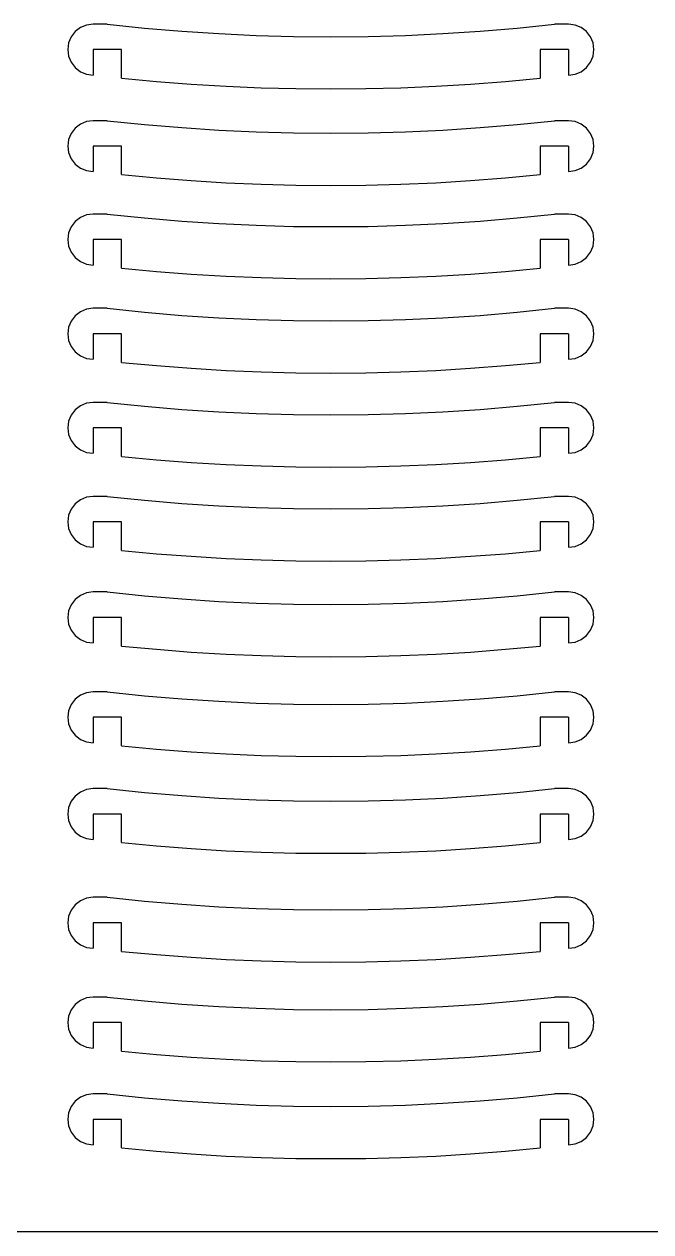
# Model space of a CAD drawing. Extents: x -123 to 123, y -118 to 118.
# Drawn here: x -61.6 to 0, y -117.6 to 1.1 of the extents above; entities that cross this region are included whole.
import ezdxf

# ---------------------------------------------------------------- set-up
doc = ezdxf.new("R2010")
doc.units = 0
doc.header["$MEASUREMENT"] = 0
doc.layers.get('0').update_dxf_attribs({"linetype": 'CONTINUOUS'})

msp = doc.modelspace()

# ---------------------------------------------------------------- linework, layer by layer
for p, q in [((-56.59, 0.33), (-56.98, -0.19)), ((-56.07, 0.72), (-56.59, 0.33)), ((-55.46, 0.97), (-56.07, 0.72)), ((-54.82, 1.06), (-55.46, 0.97)), ((-53.43, 1.06), (-54.82, 1.06)), ((-53.43, 1.06), (-49.78, 0.68)), ((-49.78, 0.68), (-46.12, 0.37)), ((-46.12, 0.37), (-42.46, 0.13)), ((-42.46, 0.13), (-38.79, -0.04)), ((-24.11, -0.04), (-20.45, 0.13)), ((-20.45, 0.13), (-16.79, 0.37)), ((-16.79, 0.37), (-13.13, 0.68)), ((-13.13, 0.68), (-9.48, 1.06)), ((-8.09, 1.06), (-9.48, 1.06)), ((-7.44, 0.97), (-8.09, 1.06)), ((-6.84, 0.72), (-7.44, 0.97)), ((-6.32, 0.33), (-6.84, 0.72)), ((-5.92, -0.19), (-6.32, 0.33)), ((-57.23, -0.79), (-57.32, -1.44)), ((-56.98, -0.19), (-57.23, -0.79)), ((-38.79, -0.04), (-35.12, -0.14)), ((-35.12, -0.14), (-31.45, -0.17)), ((-31.45, -0.17), (-27.78, -0.14)), ((-27.78, -0.14), (-24.11, -0.04)), ((-5.67, -0.79), (-5.92, -0.19)), ((-5.59, -1.44), (-5.67, -0.79)), ((-57.32, -1.44), (-57.23, -2.09)), ((-57.23, -2.09), (-56.98, -2.69)), ((-52.03, -1.44), (-54.82, -1.44)), ((-54.82, -1.44), (-54.82, -3.94)), ((-52.03, -4.25), (-52.03, -1.44)), ((-10.87, -1.44), (-10.87, -4.25)), ((-8.09, -1.44), (-10.87, -1.44)), ((-8.09, -1.44), (-8.09, -3.94)), ((-5.92, -2.69), (-5.67, -2.09)), ((-5.67, -2.09), (-5.59, -1.44)), ((-56.98, -2.69), (-56.59, -3.21)), ((-56.59, -3.21), (-56.07, -3.61)), ((-6.84, -3.61), (-6.32, -3.21)), ((-6.32, -3.21), (-5.92, -2.69)), ((-56.07, -3.61), (-55.46, -3.86)), ((-55.46, -3.86), (-54.82, -3.94)), ((-52.03, -4.25), (-48.61, -4.57)), ((-48.61, -4.57), (-45.19, -4.83)), ((-17.72, -4.83), (-14.29, -4.57)), ((-14.29, -4.57), (-10.87, -4.25)), ((-8.09, -3.94), (-7.44, -3.86)), ((-7.44, -3.86), (-6.84, -3.61)), ((-45.19, -4.83), (-41.76, -5.04)), ((-41.76, -5.04), (-38.32, -5.18)), ((-38.32, -5.18), (-34.89, -5.27)), ((-34.89, -5.27), (-31.45, -5.3)), ((-31.45, -5.3), (-28.02, -5.27)), ((-28.02, -5.27), (-24.58, -5.18)), ((-24.58, -5.18), (-21.15, -5.04)), ((-21.15, -5.04), (-17.72, -4.83)), ((-56.59, -9.15), (-56.98, -9.67)), ((-56.07, -8.75), (-56.59, -9.15)), ((-55.46, -8.5), (-56.07, -8.75)), ((-54.82, -8.42), (-55.46, -8.5)), ((-53.43, -8.42), (-54.82, -8.42)), ((-53.43, -8.42), (-49.78, -8.79)), ((-49.78, -8.79), (-46.12, -9.1)), ((-46.12, -9.1), (-42.46, -9.34)), ((-42.46, -9.34), (-38.79, -9.51)), ((-24.11, -9.51), (-20.45, -9.34)), ((-20.45, -9.34), (-16.79, -9.1)), ((-16.79, -9.1), (-13.13, -8.79)), ((-13.13, -8.79), (-9.48, -8.42)), ((-8.09, -8.42), (-9.48, -8.42)), ((-7.44, -8.5), (-8.09, -8.42)), ((-6.84, -8.75), (-7.44, -8.5)), ((-6.32, -9.15), (-6.84, -8.75)), ((-5.92, -9.67), (-6.32, -9.15)), ((-57.23, -10.27), (-57.32, -10.92)), ((-56.98, -9.67), (-57.23, -10.27)), ((-38.79, -9.51), (-35.12, -9.62)), ((-35.12, -9.62), (-31.45, -9.65)), ((-31.45, -9.65), (-27.78, -9.62)), ((-27.78, -9.62), (-24.11, -9.51)), ((-5.67, -10.27), (-5.92, -9.67)), ((-5.59, -10.92), (-5.67, -10.27)), ((-57.32, -10.92), (-57.23, -11.56)), ((-57.23, -11.56), (-56.98, -12.17)), ((-52.03, -10.92), (-54.82, -10.92)), ((-54.82, -10.92), (-54.82, -13.42)), ((-52.03, -13.72), (-52.03, -10.92)), ((-10.87, -10.92), (-10.87, -13.72)), ((-8.09, -10.92), (-10.87, -10.92)), ((-8.09, -10.92), (-8.09, -13.42)), ((-5.92, -12.17), (-5.67, -11.56)), ((-5.67, -11.56), (-5.59, -10.92)), ((-56.98, -12.17), (-56.59, -12.68)), ((-56.59, -12.68), (-56.07, -13.08)), ((-6.84, -13.08), (-6.32, -12.68)), ((-6.32, -12.68), (-5.92, -12.17)), ((-56.07, -13.08), (-55.46, -13.33)), ((-55.46, -13.33), (-54.82, -13.42)), ((-52.03, -13.72), (-48.61, -14.04)), ((-48.61, -14.04), (-45.19, -14.31)), ((-17.72, -14.31), (-14.29, -14.04)), ((-14.29, -14.04), (-10.87, -13.72)), ((-8.09, -13.42), (-7.44, -13.33)), ((-7.44, -13.33), (-6.84, -13.08)), ((-45.19, -14.31), (-41.76, -14.51)), ((-41.76, -14.51), (-38.32, -14.66)), ((-38.32, -14.66), (-34.89, -14.75)), ((-34.89, -14.75), (-31.45, -14.78)), ((-31.45, -14.78), (-28.02, -14.75)), ((-28.02, -14.75), (-24.58, -14.66)), ((-24.58, -14.66), (-21.15, -14.51)), ((-21.15, -14.51), (-17.72, -14.31)), ((-55.46, -17.68), (-56.07, -17.93)), ((-54.82, -17.6), (-55.46, -17.68)), ((-53.43, -17.6), (-54.82, -17.6)), ((-53.43, -17.6), (-49.78, -17.97)), ((-13.13, -17.97), (-9.48, -17.6)), ((-8.09, -17.6), (-9.48, -17.6)), ((-7.44, -17.68), (-8.09, -17.6)), ((-6.84, -17.93), (-7.44, -17.68)), ((-56.98, -18.85), (-57.23, -19.45)), ((-56.59, -18.33), (-56.98, -18.85)), ((-56.07, -17.93), (-56.59, -18.33)), ((-49.78, -17.97), (-46.12, -18.28)), ((-46.12, -18.28), (-42.46, -18.52)), ((-42.46, -18.52), (-38.79, -18.69)), ((-38.79, -18.69), (-35.12, -18.8)), ((-35.12, -18.8), (-31.45, -18.83)), ((-31.45, -18.83), (-27.78, -18.8)), ((-27.78, -18.8), (-24.11, -18.69)), ((-24.11, -18.69), (-20.45, -18.52)), ((-20.45, -18.52), (-16.79, -18.28)), ((-16.79, -18.28), (-13.13, -17.97)), ((-6.32, -18.33), (-6.84, -17.93)), ((-5.92, -18.85), (-6.32, -18.33)), ((-5.67, -19.45), (-5.92, -18.85)), ((-57.23, -19.45), (-57.32, -20.1)), ((-57.32, -20.1), (-57.23, -20.74)), ((-52.03, -20.1), (-54.82, -20.1)), ((-54.82, -20.1), (-54.82, -22.6)), ((-52.03, -22.9), (-52.03, -20.1)), ((-10.87, -20.1), (-10.87, -22.9)), ((-8.09, -20.1), (-10.87, -20.1)), ((-8.09, -20.1), (-8.09, -22.6)), ((-5.59, -20.1), (-5.67, -19.45)), ((-5.67, -20.74), (-5.59, -20.1)), ((-57.23, -20.74), (-56.98, -21.35)), ((-56.98, -21.35), (-56.59, -21.86)), ((-6.32, -21.86), (-5.92, -21.35)), ((-5.92, -21.35), (-5.67, -20.74)), ((-56.59, -21.86), (-56.07, -22.26)), ((-56.07, -22.26), (-55.46, -22.51)), ((-55.46, -22.51), (-54.82, -22.6)), ((-8.09, -22.6), (-7.44, -22.51)), ((-7.44, -22.51), (-6.84, -22.26)), ((-6.84, -22.26), (-6.32, -21.86)), ((-52.03, -22.9), (-48.61, -23.22)), ((-48.61, -23.22), (-45.19, -23.49)), ((-45.19, -23.49), (-41.76, -23.69)), ((-41.76, -23.69), (-38.32, -23.84)), ((-24.58, -23.84), (-21.15, -23.69)), ((-21.15, -23.69), (-17.72, -23.49)), ((-17.72, -23.49), (-14.29, -23.22)), ((-14.29, -23.22), (-10.87, -22.9)), ((-38.32, -23.84), (-34.89, -23.93)), ((-34.89, -23.93), (-31.45, -23.96)), ((-31.45, -23.96), (-28.02, -23.93)), ((-28.02, -23.93), (-24.58, -23.84)), ((-56.07, -27.19), (-56.59, -27.58)), ((-55.46, -26.94), (-56.07, -27.19)), ((-54.82, -26.85), (-55.46, -26.94)), ((-53.43, -26.85), (-54.82, -26.85)), ((-53.43, -26.85), (-49.78, -27.23)), ((-49.78, -27.23), (-46.12, -27.54)), ((-16.79, -27.54), (-13.13, -27.23)), ((-13.13, -27.23), (-9.48, -26.85)), ((-8.09, -26.85), (-9.48, -26.85)), ((-7.44, -26.94), (-8.09, -26.85)), ((-6.84, -27.19), (-7.44, -26.94)), ((-6.32, -27.58), (-6.84, -27.19)), ((-56.98, -28.1), (-57.23, -28.7)), ((-56.59, -27.58), (-56.98, -28.1)), ((-46.12, -27.54), (-42.46, -27.78)), ((-42.46, -27.78), (-38.79, -27.95)), ((-38.79, -27.95), (-35.12, -28.05)), ((-35.12, -28.05), (-31.45, -28.08)), ((-31.45, -28.08), (-27.78, -28.05)), ((-27.78, -28.05), (-24.11, -27.95)), ((-24.11, -27.95), (-20.45, -27.78)), ((-20.45, -27.78), (-16.79, -27.54)), ((-5.92, -28.1), (-6.32, -27.58)), ((-5.67, -28.7), (-5.92, -28.1)), ((-57.23, -28.7), (-57.32, -29.35)), ((-57.32, -29.35), (-57.23, -30)), ((-52.03, -29.35), (-54.82, -29.35)), ((-54.82, -29.35), (-54.82, -31.85)), ((-52.03, -32.16), (-52.03, -29.35)), ((-10.87, -29.35), (-10.87, -32.16)), ((-8.09, -29.35), (-10.87, -29.35)), ((-8.09, -29.35), (-8.09, -31.85)), ((-5.59, -29.35), (-5.67, -28.7)), ((-5.67, -30), (-5.59, -29.35)), ((-57.23, -30), (-56.98, -30.6)), ((-56.98, -30.6), (-56.59, -31.12)), ((-6.32, -31.12), (-5.92, -30.6)), ((-5.92, -30.6), (-5.67, -30)), ((-56.59, -31.12), (-56.07, -31.52)), ((-56.07, -31.52), (-55.46, -31.77)), ((-55.46, -31.77), (-54.82, -31.85)), ((-8.09, -31.85), (-7.44, -31.77)), ((-7.44, -31.77), (-6.84, -31.52)), ((-6.84, -31.52), (-6.32, -31.12)), ((-52.03, -32.16), (-48.61, -32.48)), ((-48.61, -32.48), (-45.19, -32.74)), ((-45.19, -32.74), (-41.76, -32.95)), ((-41.76, -32.95), (-38.32, -33.09)), ((-38.32, -33.09), (-34.89, -33.18)), ((-34.89, -33.18), (-31.45, -33.21)), ((-31.45, -33.21), (-28.02, -33.18)), ((-28.02, -33.18), (-24.58, -33.09)), ((-24.58, -33.09), (-21.15, -32.95)), ((-21.15, -32.95), (-17.72, -32.74)), ((-17.72, -32.74), (-14.29, -32.48)), ((-14.29, -32.48), (-10.87, -32.16)), ((-56.07, -36.43), (-56.59, -36.82)), ((-55.46, -36.18), (-56.07, -36.43)), ((-54.82, -36.09), (-55.46, -36.18)), ((-53.43, -36.09), (-54.82, -36.09)), ((-53.43, -36.09), (-49.78, -36.47)), ((-49.78, -36.47), (-46.12, -36.78)), ((-16.79, -36.78), (-13.13, -36.47)), ((-13.13, -36.47), (-9.48, -36.09)), ((-8.09, -36.09), (-9.48, -36.09)), ((-7.44, -36.18), (-8.09, -36.09)), ((-6.84, -36.43), (-7.44, -36.18)), ((-6.32, -36.82), (-6.84, -36.43)), ((-57.23, -37.94), (-57.32, -38.59)), ((-56.98, -37.34), (-57.23, -37.94)), ((-56.59, -36.82), (-56.98, -37.34)), ((-46.12, -36.78), (-42.46, -37.02)), ((-42.46, -37.02), (-38.79, -37.19)), ((-38.79, -37.19), (-35.12, -37.29)), ((-35.12, -37.29), (-31.45, -37.32)), ((-31.45, -37.32), (-27.78, -37.29)), ((-27.78, -37.29), (-24.11, -37.19)), ((-24.11, -37.19), (-20.45, -37.02)), ((-20.45, -37.02), (-16.79, -36.78)), ((-5.92, -37.34), (-6.32, -36.82)), ((-5.67, -37.94), (-5.92, -37.34)), ((-5.59, -38.59), (-5.67, -37.94)), ((-57.32, -38.59), (-57.23, -39.24)), ((-54.82, -38.59), (-54.82, -41.09)), ((-52.03, -38.59), (-54.82, -38.59)), ((-52.03, -41.4), (-52.03, -38.59)), ((-10.87, -38.59), (-10.87, -41.4)), ((-8.09, -38.59), (-10.87, -38.59)), ((-8.09, -38.59), (-8.09, -41.09)), ((-5.67, -39.24), (-5.59, -38.59)), ((-57.23, -39.24), (-56.98, -39.84)), ((-56.98, -39.84), (-56.59, -40.36)), ((-6.32, -40.36), (-5.92, -39.84)), ((-5.92, -39.84), (-5.67, -39.24)), ((-56.59, -40.36), (-56.07, -40.76)), ((-56.07, -40.76), (-55.46, -41.01)), ((-55.46, -41.01), (-54.82, -41.09)), ((-52.03, -41.4), (-48.61, -41.72)), ((-14.29, -41.72), (-10.87, -41.4)), ((-8.09, -41.09), (-7.44, -41.01)), ((-7.44, -41.01), (-6.84, -40.76)), ((-6.84, -40.76), (-6.32, -40.36)), ((-48.61, -41.72), (-45.19, -41.98)), ((-45.19, -41.98), (-41.76, -42.19)), ((-41.76, -42.19), (-38.32, -42.33)), ((-38.32, -42.33), (-34.89, -42.42)), ((-34.89, -42.42), (-31.45, -42.45)), ((-31.45, -42.45), (-28.02, -42.42)), ((-28.02, -42.42), (-24.58, -42.33)), ((-24.58, -42.33), (-21.15, -42.19)), ((-21.15, -42.19), (-17.72, -41.98)), ((-17.72, -41.98), (-14.29, -41.72)), ((-56.59, -46.05), (-56.98, -46.57)), ((-56.07, -45.66), (-56.59, -46.05)), ((-55.46, -45.41), (-56.07, -45.66)), ((-54.82, -45.32), (-55.46, -45.41)), ((-53.43, -45.32), (-54.82, -45.32)), ((-53.43, -45.32), (-49.78, -45.7)), ((-49.78, -45.7), (-46.12, -46.01)), ((-46.12, -46.01), (-42.46, -46.25)), ((-42.46, -46.25), (-38.79, -46.42)), ((-24.11, -46.42), (-20.45, -46.25)), ((-20.45, -46.25), (-16.79, -46.01)), ((-16.79, -46.01), (-13.13, -45.7)), ((-13.13, -45.7), (-9.48, -45.32)), ((-8.09, -45.32), (-9.48, -45.32)), ((-7.44, -45.41), (-8.09, -45.32)), ((-6.84, -45.66), (-7.44, -45.41)), ((-6.32, -46.05), (-6.84, -45.66)), ((-5.92, -46.57), (-6.32, -46.05)), ((-57.23, -47.18), (-57.32, -47.82)), ((-56.98, -46.57), (-57.23, -47.18)), ((-38.79, -46.42), (-35.12, -46.52)), ((-35.12, -46.52), (-31.45, -46.56)), ((-31.45, -46.56), (-27.78, -46.52)), ((-27.78, -46.52), (-24.11, -46.42)), ((-5.67, -47.18), (-5.92, -46.57)), ((-5.59, -47.82), (-5.67, -47.18)), ((-57.32, -47.82), (-57.23, -48.47)), ((-57.23, -48.47), (-56.98, -49.07)), ((-54.82, -47.82), (-54.82, -50.32)), ((-52.03, -47.82), (-54.82, -47.82)), ((-52.03, -50.63), (-52.03, -47.82)), ((-10.87, -47.82), (-10.87, -50.63)), ((-8.09, -47.82), (-10.87, -47.82)), ((-8.09, -47.82), (-8.09, -50.32)), ((-5.92, -49.07), (-5.67, -48.47)), ((-5.67, -48.47), (-5.59, -47.82)), ((-56.98, -49.07), (-56.59, -49.59)), ((-56.59, -49.59), (-56.07, -49.99)), ((-6.84, -49.99), (-6.32, -49.59)), ((-6.32, -49.59), (-5.92, -49.07)), ((-56.07, -49.99), (-55.46, -50.24)), ((-55.46, -50.24), (-54.82, -50.32)), ((-52.03, -50.63), (-48.61, -50.95)), ((-48.61, -50.95), (-45.19, -51.21)), ((-17.72, -51.21), (-14.29, -50.95)), ((-14.29, -50.95), (-10.87, -50.63)), ((-8.09, -50.32), (-7.44, -50.24)), ((-7.44, -50.24), (-6.84, -49.99)), ((-45.19, -51.21), (-41.76, -51.42)), ((-41.76, -51.42), (-38.32, -51.57)), ((-38.32, -51.57), (-34.89, -51.65)), ((-34.89, -51.65), (-31.45, -51.68)), ((-31.45, -51.68), (-28.02, -51.65)), ((-28.02, -51.65), (-24.58, -51.57)), ((-24.58, -51.57), (-21.15, -51.42)), ((-21.15, -51.42), (-17.72, -51.21)), ((-56.59, -55.45), (-56.98, -55.96)), ((-56.07, -55.05), (-56.59, -55.45)), ((-55.46, -54.8), (-56.07, -55.05)), ((-54.82, -54.71), (-55.46, -54.8)), ((-53.43, -54.71), (-54.82, -54.71)), ((-53.43, -54.71), (-49.78, -55.09)), ((-49.78, -55.09), (-46.12, -55.4)), ((-46.12, -55.4), (-42.46, -55.64)), ((-42.46, -55.64), (-38.79, -55.81)), ((-24.11, -55.81), (-20.45, -55.64)), ((-20.45, -55.64), (-16.79, -55.4)), ((-16.79, -55.4), (-13.13, -55.09)), ((-13.13, -55.09), (-9.48, -54.71)), ((-8.09, -54.71), (-9.48, -54.71)), ((-7.44, -54.8), (-8.09, -54.71)), ((-6.84, -55.05), (-7.44, -54.8)), ((-6.32, -55.45), (-6.84, -55.05)), ((-5.92, -55.96), (-6.32, -55.45)), ((-57.23, -56.57), (-57.32, -57.22)), ((-56.98, -55.96), (-57.23, -56.57)), ((-38.79, -55.81), (-35.12, -55.91)), ((-35.12, -55.91), (-31.45, -55.95)), ((-31.45, -55.95), (-27.78, -55.91)), ((-27.78, -55.91), (-24.11, -55.81)), ((-5.67, -56.57), (-5.92, -55.96)), ((-5.59, -57.22), (-5.67, -56.57)), ((-57.32, -57.22), (-57.23, -57.86)), ((-57.23, -57.86), (-56.98, -58.47)), ((-54.82, -57.22), (-54.82, -59.72)), ((-52.03, -57.22), (-54.82, -57.22)), ((-52.03, -60.02), (-52.03, -57.22)), ((-10.87, -57.22), (-10.87, -60.02)), ((-8.09, -57.22), (-10.87, -57.22)), ((-8.09, -57.22), (-8.09, -59.72)), ((-5.92, -58.47), (-5.67, -57.86)), ((-5.67, -57.86), (-5.59, -57.22)), ((-56.98, -58.47), (-56.59, -58.98)), ((-56.59, -58.98), (-56.07, -59.38)), ((-6.84, -59.38), (-6.32, -58.98)), ((-6.32, -58.98), (-5.92, -58.47)), ((-56.07, -59.38), (-55.46, -59.63)), ((-55.46, -59.63), (-54.82, -59.72)), ((-52.03, -60.02), (-48.61, -60.34)), ((-48.61, -60.34), (-45.19, -60.61)), ((-17.72, -60.61), (-14.29, -60.34)), ((-14.29, -60.34), (-10.87, -60.02)), ((-8.09, -59.72), (-7.44, -59.63)), ((-7.44, -59.63), (-6.84, -59.38)), ((-45.19, -60.61), (-41.76, -60.81)), ((-41.76, -60.81), (-38.32, -60.96)), ((-38.32, -60.96), (-34.89, -61.05)), ((-34.89, -61.05), (-31.45, -61.08)), ((-31.45, -61.08), (-28.02, -61.05)), ((-28.02, -61.05), (-24.58, -60.96)), ((-24.58, -60.96), (-21.15, -60.81)), ((-21.15, -60.81), (-17.72, -60.61)), ((-56.07, -64.86), (-56.59, -65.25)), ((-55.46, -64.61), (-56.07, -64.86)), ((-54.82, -64.52), (-55.46, -64.61)), ((-53.43, -64.52), (-54.82, -64.52)), ((-53.43, -64.52), (-49.78, -64.9)), ((-49.78, -64.9), (-46.12, -65.21)), ((-46.12, -65.21), (-42.46, -65.45)), ((-20.45, -65.45), (-16.79, -65.21)), ((-16.79, -65.21), (-13.13, -64.9)), ((-13.13, -64.9), (-9.48, -64.52)), ((-8.09, -64.52), (-9.48, -64.52)), ((-7.44, -64.61), (-8.09, -64.52)), ((-6.84, -64.86), (-7.44, -64.61)), ((-6.32, -65.25), (-6.84, -64.86)), ((-57.23, -66.37), (-57.32, -67.02)), ((-56.98, -65.77), (-57.23, -66.37)), ((-56.59, -65.25), (-56.98, -65.77)), ((-42.46, -65.45), (-38.79, -65.62)), ((-38.79, -65.62), (-35.12, -65.72)), ((-35.12, -65.72), (-31.45, -65.75)), ((-31.45, -65.75), (-27.78, -65.72)), ((-27.78, -65.72), (-24.11, -65.62)), ((-24.11, -65.62), (-20.45, -65.45)), ((-5.92, -65.77), (-6.32, -65.25)), ((-5.67, -66.37), (-5.92, -65.77)), ((-5.59, -67.02), (-5.67, -66.37)), ((-57.32, -67.02), (-57.23, -67.67)), ((-54.82, -67.02), (-54.82, -69.52)), ((-52.03, -67.02), (-54.82, -67.02)), ((-52.03, -69.83), (-52.03, -67.02)), ((-10.87, -67.02), (-10.87, -69.83)), ((-8.09, -67.02), (-10.87, -67.02)), ((-8.09, -67.02), (-8.09, -69.52)), ((-5.67, -67.67), (-5.59, -67.02)), ((-57.23, -67.67), (-56.98, -68.27)), ((-56.98, -68.27), (-56.59, -68.79)), ((-56.59, -68.79), (-56.07, -69.19)), ((-6.84, -69.19), (-6.32, -68.79)), ((-6.32, -68.79), (-5.92, -68.27)), ((-5.92, -68.27), (-5.67, -67.67)), ((-56.07, -69.19), (-55.46, -69.44)), ((-55.46, -69.44), (-54.82, -69.52)), ((-52.03, -69.83), (-48.61, -70.15)), ((-14.29, -70.15), (-10.87, -69.83)), ((-8.09, -69.52), (-7.44, -69.44)), ((-7.44, -69.44), (-6.84, -69.19)), ((-48.61, -70.15), (-45.19, -70.41)), ((-45.19, -70.41), (-41.76, -70.62)), ((-41.76, -70.62), (-38.32, -70.76)), ((-38.32, -70.76), (-34.89, -70.85)), ((-34.89, -70.85), (-31.45, -70.88)), ((-31.45, -70.88), (-28.02, -70.85)), ((-28.02, -70.85), (-24.58, -70.76)), ((-24.58, -70.76), (-21.15, -70.62)), ((-21.15, -70.62), (-17.72, -70.41)), ((-17.72, -70.41), (-14.29, -70.15)), ((-56.07, -74.36), (-56.59, -74.76)), ((-55.46, -74.11), (-56.07, -74.36)), ((-54.82, -74.02), (-55.46, -74.11)), ((-53.43, -74.02), (-54.82, -74.02)), ((-53.43, -74.02), (-49.78, -74.4)), ((-49.78, -74.4), (-46.12, -74.71)), ((-46.12, -74.71), (-42.46, -74.95)), ((-20.45, -74.95), (-16.79, -74.71)), ((-16.79, -74.71), (-13.13, -74.4)), ((-13.13, -74.4), (-9.48, -74.02)), ((-8.09, -74.02), (-9.48, -74.02)), ((-7.44, -74.11), (-8.09, -74.02)), ((-6.84, -74.36), (-7.44, -74.11)), ((-6.32, -74.76), (-6.84, -74.36)), ((-57.23, -75.88), (-57.32, -76.52)), ((-56.98, -75.27), (-57.23, -75.88)), ((-56.59, -74.76), (-56.98, -75.27)), ((-42.46, -74.95), (-38.79, -75.12)), ((-38.79, -75.12), (-35.12, -75.22)), ((-35.12, -75.22), (-31.45, -75.26)), ((-31.45, -75.26), (-27.78, -75.22)), ((-27.78, -75.22), (-24.11, -75.12)), ((-24.11, -75.12), (-20.45, -74.95)), ((-5.92, -75.27), (-6.32, -74.76)), ((-5.67, -75.88), (-5.92, -75.27)), ((-5.59, -76.52), (-5.67, -75.88)), ((-57.32, -76.52), (-57.23, -77.17)), ((-52.03, -76.52), (-54.82, -76.52)), ((-54.82, -76.52), (-54.82, -79.02)), ((-52.03, -79.33), (-52.03, -76.52)), ((-10.87, -76.52), (-10.87, -79.33)), ((-8.09, -76.52), (-10.87, -76.52)), ((-8.09, -76.52), (-8.09, -79.02)), ((-5.67, -77.17), (-5.59, -76.52)), ((-57.23, -77.17), (-56.98, -77.77)), ((-56.98, -77.77), (-56.59, -78.29)), ((-6.32, -78.29), (-5.92, -77.77)), ((-5.92, -77.77), (-5.67, -77.17)), ((-56.59, -78.29), (-56.07, -78.69)), ((-56.07, -78.69), (-55.46, -78.94)), ((-55.46, -78.94), (-54.82, -79.02)), ((-52.03, -79.33), (-48.61, -79.65)), ((-14.29, -79.65), (-10.87, -79.33)), ((-8.09, -79.02), (-7.44, -78.94)), ((-7.44, -78.94), (-6.84, -78.69)), ((-6.84, -78.69), (-6.32, -78.29)), ((-48.61, -79.65), (-45.19, -79.92)), ((-45.19, -79.92), (-41.76, -80.12)), ((-41.76, -80.12), (-38.32, -80.27)), ((-38.32, -80.27), (-34.89, -80.35)), ((-34.89, -80.35), (-31.45, -80.38)), ((-31.45, -80.38), (-28.02, -80.35)), ((-28.02, -80.35), (-24.58, -80.27)), ((-24.58, -80.27), (-21.15, -80.12)), ((-21.15, -80.12), (-17.72, -79.92)), ((-17.72, -79.92), (-14.29, -79.65)), ((-56.07, -85.04), (-56.59, -85.43)), ((-55.46, -84.79), (-56.07, -85.04)), ((-54.82, -84.7), (-55.46, -84.79)), ((-53.43, -84.7), (-54.82, -84.7)), ((-53.43, -84.7), (-49.78, -85.08)), ((-49.78, -85.08), (-46.12, -85.39)), ((-46.12, -85.39), (-42.46, -85.63)), ((-20.45, -85.63), (-16.79, -85.39)), ((-16.79, -85.39), (-13.13, -85.08)), ((-13.13, -85.08), (-9.48, -84.7)), ((-8.09, -84.7), (-9.48, -84.7)), ((-7.44, -84.79), (-8.09, -84.7)), ((-6.84, -85.04), (-7.44, -84.79)), ((-6.32, -85.43), (-6.84, -85.04)), ((-57.23, -86.55), (-57.32, -87.2)), ((-56.98, -85.95), (-57.23, -86.55)), ((-56.59, -85.43), (-56.98, -85.95)), ((-42.46, -85.63), (-38.79, -85.8)), ((-38.79, -85.8), (-35.12, -85.9)), ((-35.12, -85.9), (-31.45, -85.93)), ((-31.45, -85.93), (-27.78, -85.9)), ((-27.78, -85.9), (-24.11, -85.8)), ((-24.11, -85.8), (-20.45, -85.63)), ((-5.92, -85.95), (-6.32, -85.43)), ((-5.67, -86.55), (-5.92, -85.95)), ((-5.59, -87.2), (-5.67, -86.55)), ((-57.32, -87.2), (-57.23, -87.85)), ((-52.03, -87.2), (-54.82, -87.2)), ((-54.82, -87.2), (-54.82, -89.7)), ((-52.03, -90.01), (-52.03, -87.2)), ((-10.87, -87.2), (-10.87, -90.01)), ((-8.09, -87.2), (-10.87, -87.2)), ((-8.09, -87.2), (-8.09, -89.7)), ((-5.67, -87.85), (-5.59, -87.2)), ((-57.23, -87.85), (-56.98, -88.45)), ((-56.98, -88.45), (-56.59, -88.97)), ((-6.32, -88.97), (-5.92, -88.45)), ((-5.92, -88.45), (-5.67, -87.85)), ((-56.59, -88.97), (-56.07, -89.37)), ((-56.07, -89.37), (-55.46, -89.62)), ((-55.46, -89.62), (-54.82, -89.7)), ((-52.03, -90.01), (-48.61, -90.33)), ((-14.29, -90.33), (-10.87, -90.01)), ((-8.09, -89.7), (-7.44, -89.62)), ((-7.44, -89.62), (-6.84, -89.37)), ((-6.84, -89.37), (-6.32, -88.97)), ((-48.61, -90.33), (-45.19, -90.59)), ((-45.19, -90.59), (-41.76, -90.8)), ((-41.76, -90.8), (-38.32, -90.94)), ((-38.32, -90.94), (-34.89, -91.03)), ((-34.89, -91.03), (-31.45, -91.06)), ((-31.45, -91.06), (-28.02, -91.03)), ((-28.02, -91.03), (-24.58, -90.94)), ((-24.58, -90.94), (-21.15, -90.8)), ((-21.15, -90.8), (-17.72, -90.59)), ((-17.72, -90.59), (-14.29, -90.33)), ((-56.07, -94.84), (-56.59, -95.24)), ((-55.46, -94.59), (-56.07, -94.84)), ((-54.82, -94.51), (-55.46, -94.59)), ((-53.43, -94.51), (-54.82, -94.51)), ((-53.43, -94.51), (-49.78, -94.88)), ((-49.78, -94.88), (-46.12, -95.19)), ((-16.79, -95.19), (-13.13, -94.88)), ((-13.13, -94.88), (-9.48, -94.51)), ((-8.09, -94.51), (-9.48, -94.51)), ((-7.44, -94.59), (-8.09, -94.51)), ((-6.84, -94.84), (-7.44, -94.59)), ((-6.32, -95.24), (-6.84, -94.84)), ((-56.98, -95.76), (-57.23, -96.36)), ((-56.59, -95.24), (-56.98, -95.76)), ((-46.12, -95.19), (-42.46, -95.43)), ((-42.46, -95.43), (-38.79, -95.6)), ((-38.79, -95.6), (-35.12, -95.71)), ((-35.12, -95.71), (-31.45, -95.74)), ((-31.45, -95.74), (-27.78, -95.71)), ((-27.78, -95.71), (-24.11, -95.6)), ((-24.11, -95.6), (-20.45, -95.43)), ((-20.45, -95.43), (-16.79, -95.19)), ((-5.92, -95.76), (-6.32, -95.24)), ((-5.67, -96.36), (-5.92, -95.76)), ((-57.23, -96.36), (-57.32, -97.01)), ((-57.32, -97.01), (-57.23, -97.65)), ((-52.03, -97.01), (-54.82, -97.01)), ((-54.82, -97.01), (-54.82, -99.51)), ((-52.03, -99.81), (-52.03, -97.01)), ((-10.87, -97.01), (-10.87, -99.81)), ((-8.09, -97.01), (-10.87, -97.01)), ((-8.09, -97.01), (-8.09, -99.51)), ((-5.59, -97.01), (-5.67, -96.36)), ((-5.67, -97.65), (-5.59, -97.01)), ((-57.23, -97.65), (-56.98, -98.26)), ((-56.98, -98.26), (-56.59, -98.77)), ((-6.32, -98.77), (-5.92, -98.26)), ((-5.92, -98.26), (-5.67, -97.65)), ((-56.59, -98.77), (-56.07, -99.17)), ((-56.07, -99.17), (-55.46, -99.42)), ((-55.46, -99.42), (-54.82, -99.51)), ((-8.09, -99.51), (-7.44, -99.42)), ((-7.44, -99.42), (-6.84, -99.17)), ((-6.84, -99.17), (-6.32, -98.77)), ((-52.03, -99.81), (-48.61, -100.13)), ((-48.61, -100.13), (-45.19, -100.4)), ((-45.19, -100.4), (-41.76, -100.6)), ((-41.76, -100.6), (-38.32, -100.75)), ((-38.32, -100.75), (-34.89, -100.84)), ((-28.02, -100.84), (-24.58, -100.75)), ((-24.58, -100.75), (-21.15, -100.6)), ((-21.15, -100.6), (-17.72, -100.4)), ((-17.72, -100.4), (-14.29, -100.13)), ((-14.29, -100.13), (-10.87, -99.81)), ((-34.89, -100.84), (-31.45, -100.87)), ((-31.45, -100.87), (-28.02, -100.84)), ((-56.07, -104.34), (-56.59, -104.74)), ((-55.46, -104.09), (-56.07, -104.34)), ((-54.82, -104.01), (-55.46, -104.09)), ((-53.43, -104.01), (-54.82, -104.01)), ((-53.43, -104.01), (-49.78, -104.39)), ((-13.13, -104.39), (-9.48, -104.01)), ((-8.09, -104.01), (-9.48, -104.01)), ((-7.44, -104.09), (-8.09, -104.01)), ((-6.84, -104.34), (-7.44, -104.09)), ((-6.32, -104.74), (-6.84, -104.34)), ((-56.98, -105.26), (-57.23, -105.86)), ((-56.59, -104.74), (-56.98, -105.26)), ((-49.78, -104.39), (-46.12, -104.69)), ((-46.12, -104.69), (-42.46, -104.93)), ((-42.46, -104.93), (-38.79, -105.11)), ((-38.79, -105.11), (-35.12, -105.21)), ((-35.12, -105.21), (-31.45, -105.24)), ((-31.45, -105.24), (-27.78, -105.21)), ((-27.78, -105.21), (-24.11, -105.11)), ((-24.11, -105.11), (-20.45, -104.93)), ((-20.45, -104.93), (-16.79, -104.69)), ((-16.79, -104.69), (-13.13, -104.39)), ((-5.92, -105.26), (-6.32, -104.74)), ((-5.67, -105.86), (-5.92, -105.26)), ((-57.23, -105.86), (-57.32, -106.51)), ((-57.32, -106.51), (-57.23, -107.16)), ((-54.82, -106.51), (-54.82, -109.01)), ((-52.03, -106.51), (-54.82, -106.51)), ((-52.03, -109.32), (-52.03, -106.51)), ((-10.87, -106.51), (-10.87, -109.32)), ((-8.09, -106.51), (-10.87, -106.51)), ((-8.09, -106.51), (-8.09, -109.01)), ((-5.59, -106.51), (-5.67, -105.86)), ((-5.67, -107.16), (-5.59, -106.51)), ((-57.23, -107.16), (-56.98, -107.76)), ((-56.98, -107.76), (-56.59, -108.28)), ((-6.32, -108.28), (-5.92, -107.76)), ((-5.92, -107.76), (-5.67, -107.16)), ((-56.59, -108.28), (-56.07, -108.67)), ((-56.07, -108.67), (-55.46, -108.92)), ((-55.46, -108.92), (-54.82, -109.01)), ((-8.09, -109.01), (-7.44, -108.92)), ((-7.44, -108.92), (-6.84, -108.67)), ((-6.84, -108.67), (-6.32, -108.28)), ((-52.03, -109.32), (-48.61, -109.64)), ((-48.61, -109.64), (-45.19, -109.9)), ((-45.19, -109.9), (-41.76, -110.11)), ((-41.76, -110.11), (-38.32, -110.25)), ((-38.32, -110.25), (-34.89, -110.34)), ((-28.02, -110.34), (-24.58, -110.25)), ((-24.58, -110.25), (-21.15, -110.11)), ((-21.15, -110.11), (-17.72, -109.9)), ((-17.72, -109.9), (-14.29, -109.64)), ((-14.29, -109.64), (-10.87, -109.32)), ((-34.89, -110.34), (-31.45, -110.37)), ((-31.45, -110.37), (-28.02, -110.34)), ((123.21, -117.56), (-123.21, -117.56))]:
    msp.add_line(p, q)

doc.saveas('drawing.dxf')
